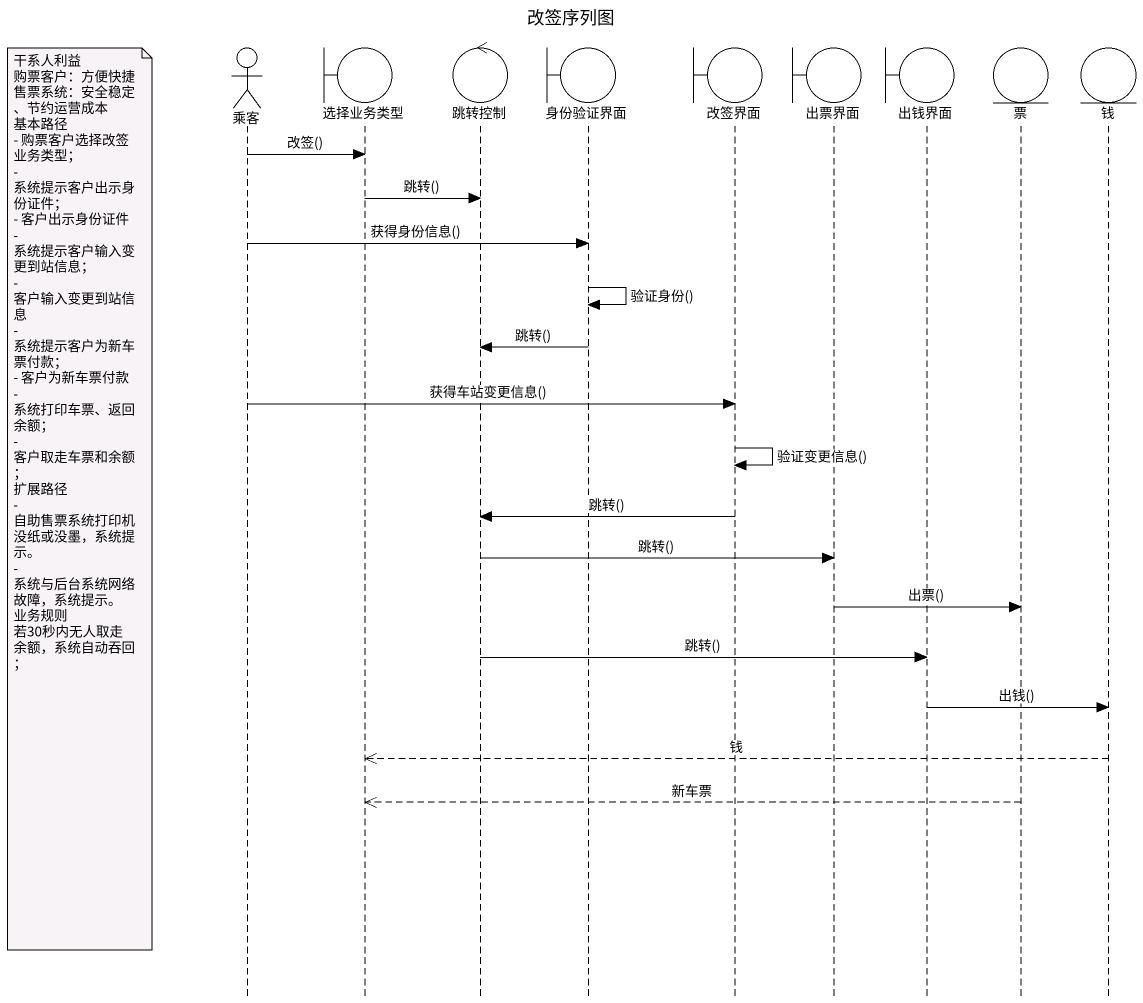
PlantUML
@startuml
title 改签序列图
hide footbox
actor 乘客
boundary 选择业务类型
control 跳转控制
boundary 身份验证界面
boundary 改签界面
boundary 出票界面
boundary 出钱界面
entity 票
entity 钱

乘客 -> 选择业务类型 : 改签()
选择业务类型 -> 跳转控制 : 跳转()
乘客 -> 身份验证界面 : 获得身份信息()
身份验证界面 -> 身份验证界面 : 验证身份()
身份验证界面 -> 跳转控制 : 跳转()
乘客 -> 改签界面 : 获得车站变更信息()
改签界面 -> 改签界面 : 验证变更信息()
note left of 乘客
  干系人利益
  购票客户：方便快捷
  售票系统：安全稳定、节约运营成本
  基本路径
  - 购票客户选择改签 业务类型；
  - 系统提示客户出示身份证件；
  - 客户出示身份证件
  - 系统提示客户输入变更到站信息；
  - 客户输入变更到站信息
  - 系统提示客户为新车票付款；
  - 客户为新车票付款
  - 系统打印车票、返回余额；
  - 客户取走车票和余额；
  扩展路径
  - 自助售票系统打印机没纸或没墨，系统提示。
  - 系统与后台系统网络故障，系统提示。
  业务规则
  若30秒内无人取走余额，系统自动吞回；
end note
改签界面 -> 跳转控制 : 跳转()
跳转控制 -> 出票界面 : 跳转()
出票界面 -> 票 : 出票()
跳转控制 -> 出钱界面 : 跳转()
出钱界面 -> 钱 : 出钱()
钱 -->> 选择业务类型 : 钱
票 -->> 选择业务类型 : 新车票
@enduml
